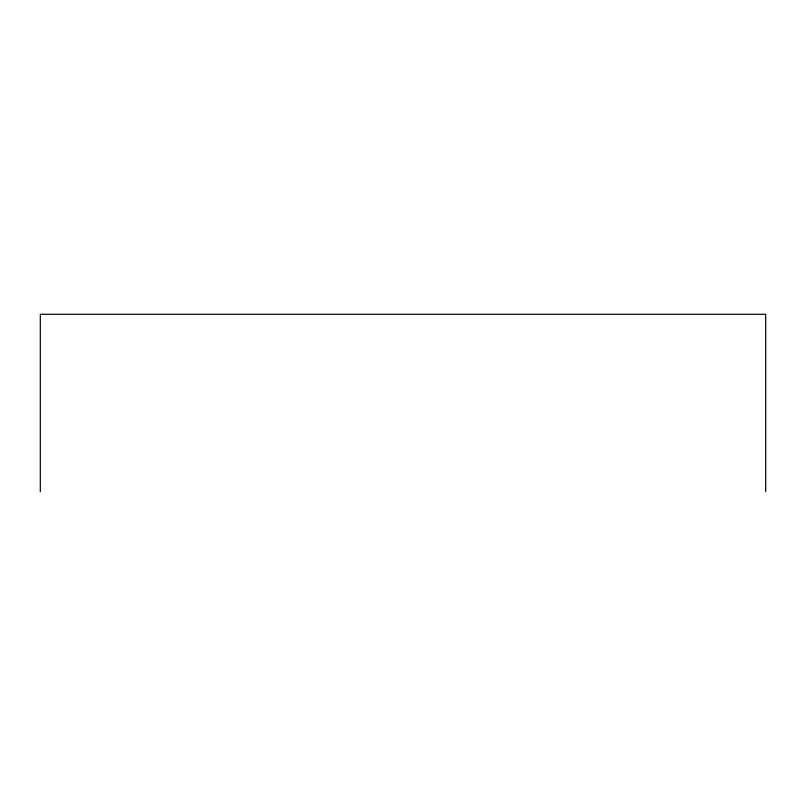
<?xml version="1.0" encoding="UTF-8"?>
<svg xmlns="http://www.w3.org/2000/svg" width="806" height="806" viewBox="0 0 806 806"><rect width="100%" height="100%" fill="white"/><g stroke="black" fill="none" stroke-linecap="round" stroke-linejoin="round"><path stroke-width="1.21" d="M765.7 491.72L765.7 314.28L40.3 314.28L40.3 491.72"/></g></svg>
